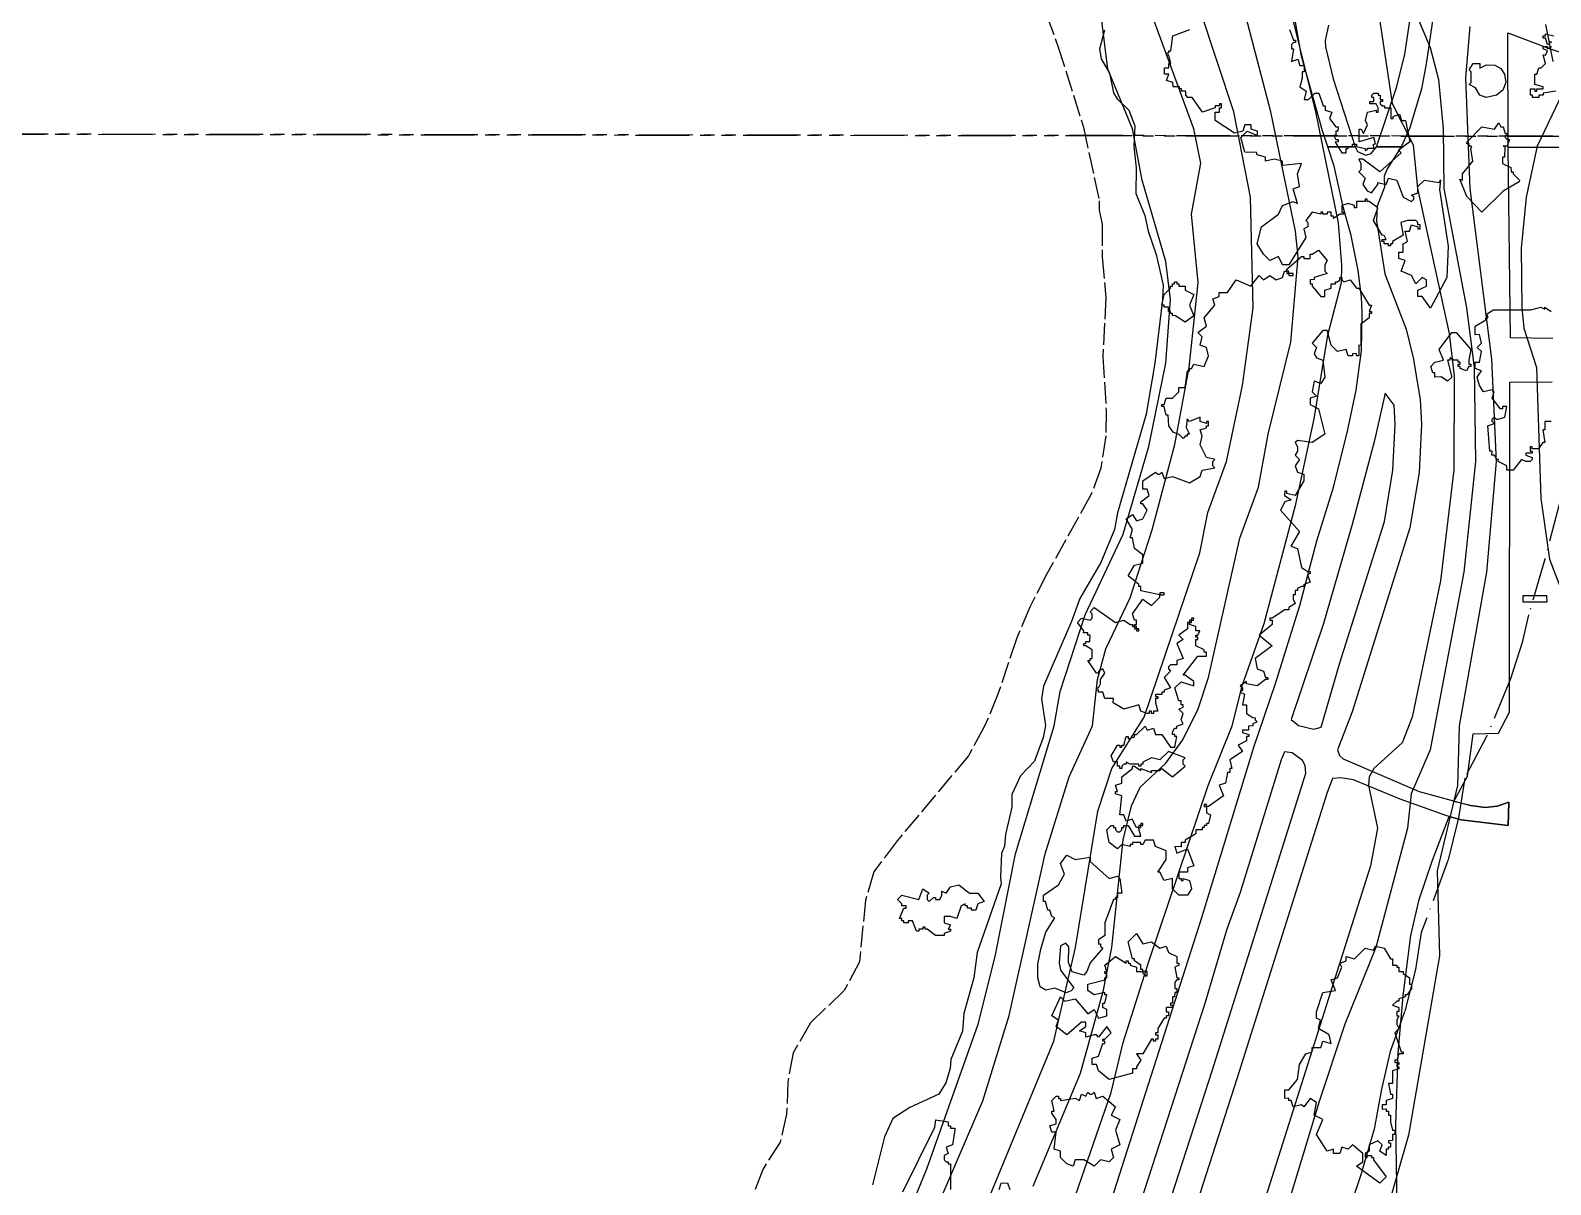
# Model space of a CAD drawing. Header units: metres. Extents: x -550 to 550, y -500 to 950.
# Drawn here: x -215.1 to -35.5, y 240.3 to 376.7 of the extents above; entities that cross this region are included whole.
import ezdxf

# ---------------------------------------------------------------- set-up
doc = ezdxf.new("R2010")
doc.units = ezdxf.units.M
doc.header["$LTSCALE"] = 2
for name, pattern in [('DASHDOT', [3.556, 2.54, -0.508, 0, -0.508]), ('DASHED', [1.524, 1.27, -0.254]), ('PHANTOM', [6.35, 3.175, -0.635, 0.635, -0.635, 0.635, -0.635])]:
    doc.linetypes.add(name, pattern=pattern)
for name, color, linetype in [('SITE-FLOOD-LIMIT', 5, 'DASHED'), ('SITE-PATH', 84, 'CONTINUOUS'), ('SITE-PROPERTY', 7, 'PHANTOM'), ('SITE-ROAD-GRAVEL', 32, 'CONTINUOUS'), ('SITE-SETBACK-WATER', 1, 'DASHDOT'), ('SITE-TREE-CANOPY', 94, 'CONTINUOUS'), ('SITE-WATER-EDGE', 5, 'CONTINUOUS'), ('TOPO-CONTOUR-MAJOR', 8, 'CONTINUOUS'), ('TOPO-CONTOUR-MINOR', 9, 'CONTINUOUS')]:
    doc.layers.add(name, color=color, linetype=linetype)

msp = doc.modelspace()

# ---------------------------------------------------------------- linework, layer by layer
at = {"layer": 'SITE-FLOOD-LIMIT'}
msp.add_lwpolyline([(-95.08, 378.63), (-93.69, 374.87), (-90.68, 365.29), (-88.82, 356.58), (-88.82, 355.48), (-88.48, 353.82), (-88.48, 349.95), (-88.04, 345.15), (-88.38, 338.19), (-88, 331.74), (-88.04, 328.8), (-88.64, 324.99), (-89.79, 321.84), (-95.04, 312.44), (-97.01, 308.58), (-98.57, 304.92), (-100.78, 298.27), (-102.4, 294.41), (-104.26, 291), (-112.71, 280.94), (-115.44, 277.28), (-116.45, 273.93), (-117.13, 266.66), (-118.95, 263.26), (-122.95, 259.45), (-124.97, 255.89), (-125.62, 252.44), (-125.76, 248.63), (-126.51, 245.33), (-128.58, 242.12), (-130.59, 236.84)], dxfattribs=at)
at = {"layer": 'SITE-PATH'}
for points in [[(-47.66, 389.85), (-50.17, 372.77), (-50.73, 369.83), (-52.13, 365.19), (-53.14, 362.95), (-56.06, 362.95), (-53.65, 370.09), (-52.71, 373.9), (-51.67, 380.75)], [(-61.73, 377.35), (-62.12, 375.54), (-62.09, 374.78), (-61.17, 371.01), (-58.59, 362.95), (-61.81, 362.96), (-62.45, 364.87), (-64.93, 373.68), (-66.3, 381.55)], [(-91.79, 224.73), (-76.68, 271.88), (-70.53, 292.03), (-67.97, 299.54), (-65.13, 308.75), (-63.09, 316.41), (-61.09, 322.88), (-59.46, 329.35), (-58.44, 334.2), (-57.82, 338.88), (-57.73, 343.36), (-57.81, 345.23), (-58.22, 348.33), (-59.06, 352.47), (-59.95, 355.7), (-61.05, 360.66), (-61.81, 362.96), (-58.59, 362.95), (-58.28, 362.4), (-57.32, 361.97), (-56.7, 362.18), (-56.06, 362.95), (-53.14, 362.95), (-54.78, 360.36), (-55.16, 359.49), (-55.12, 358.18), (-55.98, 355.94), (-56.05, 354.2), (-55.08, 347.94), (-52.55, 341.43), (-51.73, 338.02), (-50.89, 333.1), (-50.73, 330.17), (-51.03, 324.46), (-52.11, 317.95), (-58.94, 296.2), (-60.66, 291.69), (-60.44, 291.05), (-60.01, 290.63), (-51, 286.78), (-44.96, 285.12), (-43.21, 284.88), (-41.8, 285.04), (-40.42, 285.5), (-40.48, 282.75), (-46.05, 283.44), (-47.76, 283.91), (-53.27, 285.87), (-58.77, 288.14), (-60.27, 288.41), (-61.27, 288.33), (-61.87, 286.67), (-72.5, 252.94), (-81.71, 224.41)]]:
    msp.add_lwpolyline(points, dxfattribs=at)
for points in [[(-63.47, 294.16), (-62.61, 294.38), (-60.4, 301.98), (-55.12, 318.7), (-54.11, 324.76), (-53.83, 330.17), (-53.96, 332.45), (-55.04, 333.84), (-56.3, 328.26), (-58.93, 318.34), (-62.32, 306.62), (-66.12, 295.28), (-65.26, 294.57)], [(-73.72, 270.5), (-76.32, 261.71), (-87.07, 228.63), (-95.61, 202.78), (-99.27, 193.05), (-99.56, 191.33), (-99.38, 189.67), (-99.17, 189.3), (-97.53, 188.66), (-96.87, 189.06), (-84.66, 225.4), (-75.44, 253.88), (-64.75, 287.82), (-64.41, 288.95), (-64.5, 289.87), (-64.78, 290.44), (-66.01, 291.36), (-66.94, 291.48), (-67.33, 290.53), (-72.18, 274.83)]]:
    msp.add_lwpolyline(points, close=True, dxfattribs=at)
at = {"layer": 'SITE-PROPERTY'}
for points in [[(-98.3, 383.72), (34.09, 383.62), (28.27, 364.14), (-550, 364.89), (-550, 384.09)], [(-91.29, 364.29), (28.27, 364.14), (-149.92, -232.31), (-283.98, -308.65), (-550, -309.07), (-550, 364.89)], [(-91.29, 364.29), (28.27, 364.14), (-149.92, -232.31), (-283.98, -308.65), (-550, -309.07), (-550, 364.89)]]:
    msp.add_lwpolyline(points, close=True, dxfattribs=at)
at = {"layer": 'SITE-ROAD-GRAVEL'}
for points in [[(-10.4, 366.91), (-10.32, 366.66), (-8.44, 366.14), (-2.17, 364.78), (-2.17, 362.89), (-40.51, 362.93), (-40.53, 376.42), (-35.54, 374.55), (-25.8, 371.3), (-17.8, 368.4), (-14.16, 367.52), (-11.76, 367.09), (-11.69, 367.22)], [(-35.91, 309.92), (-38.77, 309.89), (-38.76, 309.18), (-35.9, 309.2)]]:
    msp.add_lwpolyline(points, close=True, dxfattribs=at)
for points in [[(-35.2, 340.33), (-40.2, 340.4), (-40.51, 362.93), (-2.17, 362.89)], [(-53.6, 238), (-53.75, 247.43), (-53.49, 255.85), (-52.92, 262.63), (-51.99, 269.76), (-51, 274.02), (-49.44, 278.66), (-47.46, 283.83), (-46.05, 283.44), (-40.48, 282.75), (-40.42, 285.5), (-41.8, 285.04), (-43.21, 284.88), (-44.96, 285.12), (-46.93, 285.61), (-45.3, 288.61), (-44.62, 293.59), (-41.63, 293.68), (-40.32, 296.17), (-40.3, 335.15), (-35.29, 335.21)]]:
    msp.add_lwpolyline(points, dxfattribs=at)
at = {"layer": 'SITE-SETBACK-WATER'}
for points in [[(-36.07, 377.43), (-35.2, 373.05)], [(-34.32, 321.29), (-36.15, 314.25), (-38.08, 307.64), (-38.83, 304.39), (-40.22, 300.11), (-43.05, 293.29), (-45.62, 288.36), (-46.37, 283.65), (-47.61, 278.63), (-50.76, 270.12), (-51.43, 265.74), (-52.74, 260.74), (-54.42, 256.04), (-55.45, 251.61), (-56.31, 246.89), (-57.76, 241.97), (-60.55, 233.66)]]:
    msp.add_lwpolyline(points, dxfattribs=at)
at = {"layer": 'SITE-TREE-CANOPY'}
for points in [[(-66.35, 376.81), (-65.85, 375.56), (-65.61, 375.56), (-65.61, 375.31), (-65.85, 375.31), (-66.1, 375.06), (-66.1, 374.56), (-65.85, 374.56), (-66.1, 373.06), (-65.36, 373.31), (-65.1, 372.56), (-64.6, 372.56), (-64.6, 371.81), (-64.85, 371.81), (-64.85, 371.06), (-65.1, 370.06), (-64.35, 369.56), (-64.6, 368.56), (-64.1, 368.56), (-63.35, 369.31), (-62.85, 369.31), (-62.35, 367.81), (-62.1, 367.81), (-62.1, 367.31), (-61.35, 367.06), (-61.6, 366.31), (-60.85, 365.32), (-60.6, 365.32), (-60.61, 364.81), (-60.85, 364.82), (-60.85, 364.31), (-61.1, 364.31), (-60.85, 363.81), (-60.6, 363.81), (-60.6, 363.56), (-60.92, 363.51), (-60.15, 362.26), (-59.65, 362.26), (-59.65, 362.76), (-59.4, 362.76), (-59.4, 363.01), (-58.9, 363.01), (-58.9, 363.26), (-58.4, 363.27), (-58.4, 363.01), (-57.4, 362.76), (-57.4, 362.51), (-57.1, 362.66), (-57.1, 362.81), (-56.35, 362.81), (-56.4, 363.26), (-56.16, 363.31), (-56.35, 364.06), (-58.1, 363.57), (-58.11, 365.06), (-57.85, 365.06), (-57.6, 364.55), (-57.1, 365.56), (-57.35, 366.06), (-57.11, 367.06), (-56.1, 367.31), (-56.1, 367.06), (-55.86, 367.06), (-55.85, 367.56), (-56.1, 368.06), (-56.85, 368.06), (-56.85, 368.31), (-56.35, 368.31), (-56.35, 368.81), (-56.6, 368.81), (-56.6, 369.06), (-56.35, 369.31), (-55.85, 369.31), (-55.85, 369.06), (-55.6, 369.06), (-55.6, 368.56), (-55.35, 368.56), (-55.36, 368.31), (-55.6, 368.31), (-55.6, 368.06), (-55.35, 367.81), (-55.1, 367.81), (-55.1, 367.56), (-54.35, 367.57), (-54.35, 366.31), (-54.1, 366.31), (-54.1, 366.56), (-53.35, 366.81), (-53.1, 366.06), (-52.61, 366.06), (-52.1, 363.56), (-53.45, 362.56), (-53.15, 362.26), (-55.65, 360.01), (-57.65, 361.51), (-58.15, 361.51), (-57.9, 361.01), (-57.9, 360.26), (-58.15, 360.01), (-57.4, 359.26), (-57.65, 358.51), (-57.15, 357.76), (-56.65, 357.51), (-55.9, 358.51), (-55.9, 358.76), (-54.9, 358.51), (-54.65, 359.26), (-53.65, 359.01), (-52.91, 357.01), (-51.9, 356.5), (-51.65, 356.76), (-51.66, 357.01), (-51.9, 357.26), (-51.15, 357.51), (-51.16, 358.26), (-50.4, 359.01), (-48.65, 358.76), (-48.5, 359.06), (-48.61, 357.91), (-47.58, 351.23), (-47.76, 347.51), (-49.69, 343.9), (-50.65, 345.26), (-51.15, 345.26), (-51.15, 346.01), (-50.15, 346.51), (-50.15, 347.26), (-50.65, 347.52), (-51.4, 346.76), (-51.9, 347.76), (-53.15, 348.26), (-52.66, 349.51), (-53.4, 349.75), (-53.41, 350.51), (-52.9, 350.51), (-52.91, 351.51), (-52.4, 351.76), (-52.65, 353.01), (-52.15, 353.01), (-51.91, 353.76), (-51.15, 353.51), (-51.15, 353.26), (-50.9, 353.26), (-50.9, 353.76), (-51.15, 353.76), (-51.15, 354.01), (-51.4, 354.26), (-52.4, 354.26), (-53.16, 354.01), (-52.9, 352.51), (-54.16, 351.76), (-54.16, 351.51), (-54.4, 351.51), (-54.4, 351.26), (-54.65, 351.26), (-54.65, 351.51), (-55.15, 351.51), (-55.15, 351.76), (-55.41, 351.76), (-55.4, 352.02), (-54.9, 352.01), (-55.15, 352.5), (-55.4, 352.51), (-56.4, 354.26), (-55.91, 355.76), (-56.9, 356.51), (-57.15, 356.51), (-57.15, 356.76), (-57.4, 356.76), (-57.4, 356.51), (-58.4, 356.51), (-58.41, 355.76), (-58.65, 355.76), (-58.65, 356.01), (-59.4, 356.26), (-60.15, 356.02), (-60.15, 355.26), (-59.9, 355.26), (-59.9, 355.01), (-60.4, 355.01), (-61.15, 354.51), (-61.15, 354.76), (-61.41, 354.76), (-61.4, 355.26), (-61.9, 355.26), (-61.9, 355.01), (-62.15, 355.01), (-62.4, 355.01), (-62.4, 355.26), (-62.65, 355.26), (-62.65, 355.01), (-63.65, 355.26), (-64.4, 354.26), (-64.15, 354.01), (-64.15, 353.51), (-64.65, 353.26), (-64.4, 352.26), (-66.41, 349.02), (-67.15, 349.01), (-67.65, 350.01), (-68.65, 349.51), (-69.4, 350.27), (-70.15, 351.51), (-69.65, 353.51), (-67.65, 355.01), (-67.15, 356.01), (-65.9, 356.51), (-65.4, 356.26), (-65.9, 358.01), (-65.15, 358.26), (-65.4, 359.76), (-64.9, 361.01), (-67.16, 360.76), (-67.15, 361.26), (-68.15, 361.51), (-69.15, 361.26), (-69.16, 361.76), (-70.15, 362.01), (-70.25, 362.31), (-71.61, 362.32), (-72.1, 364.06), (-71.35, 364.81), (-70.1, 364.32), (-70.1, 364.81), (-70.85, 365.06), (-70.85, 365.56), (-71.6, 365.56), (-71.85, 364.81), (-72.85, 364.56), (-75.1, 366.06), (-75.1, 367.06), (-74.6, 367.06), (-74.6, 367.56), (-74.35, 367.56), (-74.35, 368.06), (-74.6, 368.06), (-74.6, 367.81), (-75.1, 367.82), (-75.1, 367.56), (-76.6, 367.06), (-77.85, 368.81), (-78.35, 368.81), (-78.6, 369.07), (-78.6, 369.56), (-79.1, 369.56), (-79.1, 369.81), (-79.36, 369.81), (-79.35, 370.06), (-80.1, 370.06), (-80.11, 370.56), (-80.85, 370.82), (-80.6, 371.56), (-81.1, 371.56), (-81.1, 372.31), (-80.6, 372.31), (-80.6, 372.81), (-80.36, 372.81), (-80.6, 373.81), (-80.85, 373.81), (-80.85, 374.06), (-80.6, 374.06), (-80.6, 374.31), (-80.35, 374.31), (-80.11, 376.06), (-78.1, 376.81)], [(-35.35, 375.32), (-35.6, 375.32), (-35.6, 375.06), (-35.85, 375.06), (-36.1, 375.81), (-36.35, 375.81), (-36.35, 376.06), (-36.1, 376.06), (-36.1, 376.31), (-35.1, 376.06)], [(-34.85, 369.56), (-36.35, 369.31), (-36.35, 369.07), (-36.85, 369.05), (-36.85, 368.81), (-37.6, 368.81), (-37.6, 369.06), (-37.86, 369.06), (-37.85, 369.81), (-37.36, 369.81), (-37.35, 369.56), (-37.1, 369.56), (-37.1, 369.81), (-36.35, 369.81), (-36.35, 370.06), (-37.35, 370.31), (-37.35, 371.56), (-37.1, 371.56), (-36.85, 372.31), (-36.6, 372.31), (-36.1, 372.81), (-36.35, 373.82), (-36.1, 373.81), (-35.85, 374.31), (-36.35, 374.56), (-36.35, 374.81), (-35.85, 374.82), (-35.85, 374.56), (-35.35, 374.81)], [(-35.4, 330.51), (-36.15, 330.51), (-36.15, 329.51), (-36.4, 329.51), (-36.15, 328.01), (-36.4, 328.01), (-36.9, 327.26), (-37.65, 327.26), (-37.65, 327.51), (-37.9, 327.51), (-37.9, 327.01), (-37.65, 327.01), (-37.65, 326.76), (-38.4, 326.76), (-38.4, 326.51), (-37.65, 326.26), (-37.65, 326.01), (-37.91, 325.76), (-38.4, 325.76), (-38.9, 326.01), (-39.9, 324.76), (-40.65, 324.77), (-40.65, 325.25), (-41.66, 325.76), (-41.65, 326.01), (-41.9, 326.01), (-41.9, 326.26), (-42.15, 326.51), (-42.41, 326.51), (-42.4, 327.01), (-42.65, 327.01), (-42.9, 330.01), (-42.15, 330.26), (-42.4, 330.51), (-42.4, 330.76), (-42.15, 331.01), (-41.9, 330.76), (-41.66, 330.76), (-40.9, 331.01), (-40.65, 332.26), (-41.16, 332.26), (-41.16, 332.01), (-41.4, 332.01), (-42.4, 333.25), (-42.15, 334.01), (-42.4, 334.26), (-43.4, 334.01), (-43.9, 334.76), (-44.15, 335.76), (-43.65, 336.5), (-44.4, 336.76), (-44.4, 337.51), (-43.9, 337.51), (-43.65, 338.76), (-44.15, 339.26), (-43.65, 339.76), (-43.9, 340.77), (-44.4, 340.75), (-44.4, 341.76), (-43.15, 342.51), (-43.15, 342.76), (-42.9, 342.76), (-42.9, 343.01), (-43.15, 343.1), (-42.28, 343.71), (-37.82, 343.71), (-36.63, 344), (-36.15, 343.76), (-36.15, 344.01), (-35.4, 343.51)], [(-112.02, 239.46), (-108.23, 247.11), (-108.11, 247.97), (-106.65, 247.75), (-106.65, 247.27), (-106.4, 247.27), (-106.4, 247.01), (-105.9, 247.01), (-105.9, 246.76), (-106.15, 245.01), (-106.9, 244.76), (-106.65, 244.01), (-107.15, 243.76), (-107.15, 243.26), (-106.9, 243.01), (-106.65, 243.01), (-106.65, 242.76), (-106.4, 242.76), (-106.4, 239.76)], [(-100.65, 239.76), (-100.4, 240.5), (-99.65, 240.52), (-99.4, 239.76)]]:
    msp.add_lwpolyline(points, dxfattribs=at)
for points in [[(-43.1, 368.81), (-43.85, 369.06), (-44.34, 369.93), (-45.1, 370.31), (-44.85, 370.56), (-44.85, 371.81), (-45.1, 372.06), (-44.61, 372.81), (-43.85, 372.81), (-43.85, 372.26), (-43.04, 372.66), (-42.06, 372.6), (-41.37, 372.2), (-40.91, 371.56), (-40.75, 370.58), (-41.11, 369.66), (-41.87, 369.05)], [(-41.09, 357.74), (-43.59, 355.23), (-45.36, 357.09), (-46.19, 359.16), (-45.9, 359.01), (-45.9, 359.76), (-44.65, 361.26), (-44.9, 362.76), (-44.8, 362.91), (-44.85, 363.06), (-45.1, 363.06), (-45.1, 363.31), (-45.36, 363.32), (-45.35, 363.56), (-43.6, 365.32), (-42.1, 365.06), (-41.6, 365.81), (-41.35, 365.31), (-41.1, 365.31), (-40.85, 364.55), (-40.6, 364.57), (-40.6, 364.31), (-40.85, 364.31), (-40.85, 364.07), (-40.6, 363.81), (-40.35, 363.81), (-40.6, 363.06), (-41.1, 363.06), (-40.9, 363.01), (-40.91, 361.76), (-41.15, 361.76), (-41.15, 361.01), (-40.16, 360.51), (-40.15, 360.02), (-39.9, 360.02), (-39.9, 359.76), (-39.15, 359.01), (-39.21, 358.84)], [(-84.65, 306.51), (-84.4, 306.51), (-84.4, 307.01), (-84.65, 307.01), (-84.9, 307.76), (-83.66, 309.51), (-82.65, 308.76), (-81.65, 309.76), (-81.65, 310.01), (-83.9, 310.51), (-83.9, 311.01), (-84.15, 311.01), (-84.15, 311.26), (-85.4, 312.25), (-84.65, 313.51), (-83.65, 313.77), (-83.66, 314.76), (-84.65, 315.51), (-84.9, 316.76), (-85.15, 316.76), (-84.9, 317.76), (-85.65, 319.01), (-84.9, 319.51), (-84.4, 318.76), (-83.65, 319), (-83.15, 320.01), (-83.65, 320.76), (-83.9, 320.76), (-83.9, 321.01), (-82.9, 321.76), (-83.15, 322.51), (-83.65, 322.51), (-83.65, 323.51), (-82.15, 324.51), (-81.9, 324.26), (-81.65, 324.26), (-81.4, 324.51), (-81.15, 323.76), (-80.15, 324.01), (-78.15, 323.26), (-76.9, 324.01), (-76.66, 324.76), (-75.15, 325.01), (-75.4, 325.26), (-75.4, 325.76), (-75.15, 326.01), (-76.15, 326.26), (-76.9, 327.76), (-76.65, 328.76), (-76.9, 329.51), (-76.15, 329.76), (-76.15, 330.01), (-75.9, 330.01), (-75.9, 330.51), (-76.15, 330.51), (-76.15, 330.26), (-76.9, 330.51), (-76.9, 331.01), (-78.15, 330.51), (-78.44, 330.8), (-78.54, 329.78), (-78.15, 329.01), (-78.41, 329.01), (-78.41, 328.76), (-78.65, 328.76), (-78.9, 328.51), (-79.34, 328.94), (-80.1, 329.23), (-80.58, 329.99), (-80.66, 331.26), (-80.9, 331.26), (-81.15, 332.26), (-81.4, 332.26), (-81.4, 332.51), (-81.15, 332.51), (-80.9, 333.26), (-80.16, 333.26), (-79.4, 334), (-79.4, 334.51), (-78.65, 334.52), (-78.4, 336.51), (-78.15, 336.51), (-78.15, 336.76), (-77.9, 336.76), (-77.65, 337.26), (-76.4, 337.02), (-75.9, 338.26), (-76.15, 339.26), (-76.9, 339.51), (-76.66, 340.51), (-77.15, 341.01), (-76.16, 341.76), (-76.4, 342.76), (-75.15, 344.26), (-75.4, 345.01), (-74.65, 345.26), (-74.65, 345.76), (-73.65, 345.76), (-72.65, 347.26), (-70.9, 346.51), (-69.9, 347.76), (-69.4, 347.26), (-68.65, 347.76), (-67.9, 347.26), (-67.15, 347.52), (-66.91, 348.26), (-66.65, 348.26), (-66.65, 348.52), (-64.9, 350.01), (-64.65, 350.01), (-64.65, 349.76), (-63.9, 349.76), (-63.9, 350.26), (-63.65, 350.26), (-62.9, 350.76), (-61.9, 349.51), (-62.15, 349.01), (-62.15, 348.26), (-61.9, 348.01), (-63.4, 347.51), (-63.4, 347.27), (-63.9, 347.25), (-63.9, 346.77), (-63.65, 346.77), (-63.65, 346.51), (-62.65, 345.26), (-62.16, 345.26), (-62.15, 346.01), (-61.4, 346.26), (-61.4, 346.76), (-60.9, 346.76), (-60.9, 347.01), (-60.65, 347.01), (-60.4, 347.26), (-60.4, 347.51), (-60.15, 347.51), (-60.15, 347.26), (-59.9, 347), (-59.15, 347.26), (-58.4, 346.26), (-58.15, 346.26), (-56.9, 344.26), (-56.65, 344.26), (-56.9, 343.51), (-56.65, 343.51), (-56.65, 343.26), (-56.91, 343.26), (-56.9, 342.76), (-57.9, 342.01), (-57.9, 339.5), (-58.15, 339.51), (-58.15, 338.26), (-58.4, 338.26), (-58.4, 338.52), (-58.9, 338.5), (-58.9, 338.26), (-59.4, 338.26), (-59.65, 339.01), (-60.65, 338.76), (-61.4, 339.51), (-61.9, 341.26), (-62.4, 341.26), (-63.65, 339.76), (-63.15, 339.26), (-63.4, 338.51), (-63.16, 338.01), (-62.4, 337.76), (-62.15, 335.76), (-62.65, 335.01), (-63.4, 335.26), (-63.65, 334.01), (-63.15, 333.5), (-63.91, 333.26), (-63.9, 332.5), (-62.9, 332.01), (-62.15, 329.01), (-63.65, 328.01), (-65.4, 328.26), (-65.65, 328.01), (-65.4, 327.51), (-65.4, 327.01), (-65.65, 326.51), (-65.15, 326.01), (-65.65, 325.27), (-65.4, 324.51), (-64.65, 324.26), (-64.65, 323.51), (-65.66, 321.76), (-66.65, 322.01), (-66.65, 322.26), (-66.9, 322.26), (-66.91, 321.76), (-66.15, 321.26), (-66.9, 321.01), (-67.4, 320.01), (-65.16, 317.51), (-66.16, 315.76), (-65.4, 315.51), (-64.9, 313.26), (-64.15, 312.76), (-63.9, 312.76), (-63.91, 312.52), (-64.15, 312.5), (-64.15, 312.26), (-63.9, 311.51), (-64.65, 311.26), (-64.65, 311.01), (-64.9, 311.02), (-65.4, 310.76), (-65.4, 310.52), (-65.65, 310.52), (-65.65, 310.02), (-65.9, 310.02), (-65.9, 309.51), (-65.65, 309.01), (-66.4, 308.51), (-66.4, 308.26), (-66.9, 308.26), (-68.4, 307.26), (-68.65, 307.26), (-68.65, 307.02), (-68.4, 307.02), (-68.4, 306.51), (-69.9, 305.26), (-68.4, 304.01), (-70.4, 302.51), (-70.15, 301.26), (-69.4, 301.01), (-69.15, 300.26), (-68.9, 300.26), (-68.9, 300.01), (-69.15, 300.01), (-70.15, 299.26), (-71.4, 299.51), (-71.4, 299.76), (-72.15, 299.26), (-71.9, 299.01), (-71.9, 298.76), (-72.15, 298.51), (-71.66, 298.27), (-71.9, 297.01), (-71.4, 297.01), (-71.4, 296.01), (-70.66, 295.51), (-70.4, 295.5), (-70.4, 295.26), (-70.15, 295.02), (-70.65, 294.76), (-70.65, 294.52), (-71.16, 294.5), (-71.16, 294.02), (-71.9, 294.01), (-71.9, 293.76), (-71.15, 293.51), (-71.15, 293.26), (-71.4, 293.26), (-71.4, 292.76), (-72.4, 292.26), (-71.9, 291.51), (-73.4, 290.51), (-73.15, 289.51), (-73.4, 289.51), (-73.4, 289.01), (-73.66, 289.01), (-73.9, 287.76), (-74.65, 287.51), (-74.15, 286.26), (-75.9, 285.01), (-76.15, 285.01), (-76.15, 284.26), (-75.65, 284.01), (-75.9, 283.01), (-76.15, 283.01), (-76.15, 282.76), (-76.4, 282.77), (-76.4, 282.51), (-76.66, 282.51), (-76.66, 282.26), (-77.4, 282.25), (-77.4, 281.77), (-78.65, 281.01), (-78.65, 280.75), (-79.15, 280.76), (-79.15, 280.25), (-79.9, 280.26), (-79.65, 279.51), (-78.4, 280.01), (-77.65, 278.01), (-78.4, 277.76), (-78.4, 277.26), (-79.4, 277.26), (-79.4, 276.51), (-79.15, 276.51), (-79.15, 276.26), (-78.9, 276.26), (-78.9, 276.51), (-78.15, 276.26), (-77.9, 275.26), (-78.4, 274.51), (-79.4, 274.52), (-80.16, 275.26), (-80.15, 276.51), (-81.15, 276.26), (-81.66, 277.25), (-81.9, 277.26), (-80.9, 278.76), (-80.9, 279.76), (-82.15, 280.26), (-82.4, 281.02), (-83.4, 281.01), (-83.65, 280.51), (-83.91, 280.51), (-83.9, 280.76), (-84.9, 280.76), (-84.9, 280.51), (-85.16, 280.51), (-85.16, 280.26), (-86.15, 280.51), (-86.65, 280.01), (-87.65, 280.76), (-87.91, 282.26), (-87.4, 282.76), (-87.15, 282.76), (-87.15, 282.51), (-86.9, 282.51), (-86.9, 282.26), (-86.65, 282.01), (-86.4, 282.01), (-86.15, 282.26), (-86.15, 282.51), (-85.9, 282.51), (-85.9, 282.76), (-85.4, 282.75), (-84.66, 281.51), (-83.9, 281.51), (-84.16, 282.51), (-84.4, 282.51), (-84.91, 283.51), (-85.65, 283.26), (-85.9, 284.01), (-86.4, 284.01), (-86.15, 286.26), (-86.9, 286.51), (-86.9, 286.76), (-86.65, 286.76), (-86.9, 287.51), (-86.15, 287.76), (-86.16, 288.51), (-84.9, 289.51), (-84.9, 289.76), (-84.65, 289.76), (-83.9, 289.26), (-83.9, 289.51), (-82.65, 289.01), (-82.65, 289.26), (-81.65, 289.26), (-81.4, 289.51), (-80.15, 288.51), (-78.65, 289.77), (-78.9, 290.01), (-78.9, 290.51), (-78.65, 290.76), (-80.65, 291.51), (-81.65, 290.51), (-82.66, 290.76), (-83.65, 290.26), (-83.65, 290.01), (-83.9, 290.01), (-83.9, 289.76), (-84.15, 289.76), (-84.15, 290.01), (-85.15, 290.01), (-85.65, 290.26), (-85.65, 290.01), (-85.9, 290.01), (-86.15, 289.76), (-86.15, 289.51), (-86.4, 289.51), (-86.4, 289.76), (-86.65, 289.76), (-86.65, 290.27), (-87.15, 290.27), (-87.4, 291.01), (-86.65, 292.26), (-86.4, 292.26), (-86.4, 292.01), (-86.15, 292.01), (-86.15, 292.26), (-85.9, 292.26), (-85.65, 293.26), (-85.4, 293.26), (-85.41, 293.01), (-84.65, 293.25), (-84.65, 293.51), (-84.4, 293.51), (-83.4, 294.51), (-83.15, 294.01), (-82.41, 294.26), (-82.15, 293.51), (-81.4, 293.51), (-80.4, 292.01), (-79.9, 292.01), (-79.65, 293.26), (-79.9, 293.26), (-79.9, 293.52), (-80.15, 293.52), (-80.15, 293.76), (-79.91, 294.26), (-79.65, 294.26), (-79.65, 294.51), (-78.9, 294.76), (-79.15, 295.26), (-78.91, 296.01), (-79.4, 296.51), (-78.9, 296.76), (-78.9, 297.01), (-79.15, 297.01), (-79.15, 297.51), (-79.4, 297.51), (-79.9, 299.01), (-79.15, 299.75), (-77.65, 299.26), (-77.65, 299.76), (-78.65, 300.51), (-78.9, 300.51), (-77.16, 302.76), (-76.15, 302.77), (-76.15, 303.25), (-76.4, 303.26), (-76.4, 303.51), (-77.4, 304.01), (-77.41, 304.76), (-77.15, 304.76), (-77.15, 305.01), (-77.4, 305.01), (-77.4, 305.26), (-77.15, 305.26), (-76.91, 305.76), (-77.4, 305.76), (-77.4, 306.26), (-78.15, 306.51), (-78.15, 306.76), (-78.4, 306.76), (-78.4, 306.01), (-79.4, 305.26), (-78.9, 304.76), (-79.65, 304.26), (-78.9, 302.51), (-79.66, 302.26), (-79.65, 301.76), (-80.4, 301.76), (-80.65, 301.51), (-80.65, 301.26), (-80.4, 301.01), (-81.15, 300.26), (-80.4, 299.01), (-81.15, 298.76), (-81.15, 298.51), (-81.4, 298.51), (-81.4, 298.26), (-82.15, 298.26), (-82.15, 298.01), (-81.9, 298.01), (-81.9, 297.76), (-82.15, 297.76), (-82.16, 297.26), (-81.9, 296.27), (-82.4, 296.26), (-82.4, 296.01), (-82.66, 296.01), (-82.66, 296.26), (-82.9, 296.26), (-82.9, 296.01), (-83.15, 296.01), (-83.91, 296.26), (-84.15, 297.01), (-85.9, 296.52), (-87.16, 297.26), (-87.15, 297.76), (-88.15, 297.76), (-88.4, 298.51), (-88.9, 298.51), (-88.9, 298.76), (-89.15, 298.76), (-89.15, 299.01), (-88.9, 299.01), (-88.65, 299.51), (-88.65, 300.01), (-88.15, 300.76), (-88.4, 301.26), (-88.91, 301.01), (-88.9, 300.76), (-89.15, 300.76), (-90.15, 302.26), (-89.9, 302.26), (-89.9, 302.51), (-89.66, 302.51), (-89.65, 303.51), (-90.4, 304.01), (-90.65, 304.01), (-90.65, 304.26), (-90.4, 304.26), (-90.4, 304.51), (-89.91, 304.51), (-89.9, 305.26), (-90.15, 305.26), (-90.15, 305.51), (-90.66, 305.51), (-90.65, 305.77), (-91.4, 306.76), (-90.91, 307.26), (-89.9, 307.01), (-89.66, 307.25), (-89.66, 307.76), (-89.9, 308.01), (-89.4, 308.51), (-86.9, 306.76), (-85.9, 307.01), (-85.16, 306.51), (-84.9, 306.51), (-84.9, 306.26), (-84.65, 306.26)], [(-79.65, 346.76), (-79.4, 346.76), (-79.4, 346.51), (-78.66, 346.51), (-78.65, 346.01), (-77.65, 345.52), (-78.15, 344.26), (-77.65, 343.01), (-78.65, 342.26), (-79.9, 343.02), (-80.15, 343), (-80.15, 343.26), (-80.4, 343.26), (-80.4, 343.51), (-80.65, 343.51), (-80.65, 344.01), (-81.15, 344.01), (-81.15, 344.26), (-81.4, 344.26), (-81.15, 345.51), (-80.4, 346.26), (-80.4, 346.51), (-80.15, 346.51), (-80.15, 346.76), (-79.91, 346.76), (-79.91, 347.01), (-79.65, 347.01)], [(-66.65, 348.01), (-66.4, 348.01), (-66.4, 348.26), (-66.65, 348.26)], [(-66.4, 347.76), (-65.9, 347.76), (-65.9, 348.01), (-66.4, 348.01)], [(-45.15, 337.76), (-45.15, 337.26), (-44.91, 337.26), (-44.91, 337.01), (-45.15, 337.01), (-45.4, 336.51), (-46.15, 336.76), (-46.16, 337.01), (-46.4, 337.01), (-46.4, 337.26), (-46.16, 337.26), (-46.15, 337.51), (-46.4, 337.51), (-46.4, 337.77), (-46.9, 337.75), (-47.4, 338.01), (-47.4, 337.76), (-47.65, 337.76), (-47.15, 335.76), (-47.65, 335.26), (-48.4, 335.77), (-49.16, 335.76), (-49.16, 336.26), (-49.4, 336.26), (-49.65, 337.01), (-49.15, 337.51), (-48.15, 337.76), (-48.65, 339.01), (-47.15, 341.01), (-46.65, 341.01), (-44.9, 339.01)], [(-81.16, 310.01), (-81.15, 310.26), (-81.65, 310.26), (-81.65, 310.01)], [(-77.66, 307.01), (-77.65, 307.26), (-77.9, 307.26), (-77.9, 307.01)], [(-84.4, 306.26), (-84.65, 306.26), (-84.65, 306.01), (-84.4, 306.01)], [(-84.41, 305.76), (-84.15, 305.76), (-84.15, 306.01), (-84.4, 306.01)], [(-77.9, 306.76), (-77.9, 307.01), (-78.15, 307.01), (-78.15, 306.76)], [(-76.15, 285.26), (-76.4, 285.26), (-76.4, 285.01), (-76.15, 285.01)], [(-83.9, 282.51), (-83.9, 282.76), (-84.15, 282.76), (-84.16, 282.51)], [(-83.65, 282.76), (-83.65, 283.01), (-83.9, 283.01), (-83.9, 282.76)], [(-94.4, 272.01), (-94.65, 272.76), (-94.91, 272.76), (-95.15, 273.76), (-95.4, 273.76), (-95.4, 274.51), (-93.65, 275.76), (-92.91, 277.01), (-93.4, 278.26), (-92.65, 279.26), (-91.65, 278.76), (-89.9, 279.01), (-89.9, 278.51), (-87.65, 276.51), (-86.65, 276.76), (-86.4, 276.5), (-86.15, 274.76), (-86.65, 274.76), (-86.65, 274.26), (-86.9, 274.26), (-86.91, 274.01), (-87.15, 274.01), (-88.15, 271.26), (-88.15, 269.76), (-88.9, 269.26), (-88.9, 268.75), (-88.65, 268.77), (-88.65, 268.51), (-88.4, 268.26), (-89.89, 266.53), (-90.3, 265.49), (-90.63, 265.09), (-92.02, 265.46), (-92.46, 266.57), (-92.42, 268.44), (-92.75, 268.84), (-93.39, 268.53), (-93.57, 266.48), (-93.4, 265.66), (-91.82, 263.56), (-92.12, 263.22), (-92.73, 263), (-94.05, 263.52), (-95.11, 263.29), (-95.81, 263.69), (-96.09, 264.76), (-96.07, 266.38), (-95.72, 268.16), (-95.12, 270.16), (-94.06, 271.84)], [(-104.15, 274.76), (-103.15, 274.76), (-102.4, 273.76), (-103.16, 273.51), (-103.4, 272.76), (-103.9, 272.76), (-103.9, 273.01), (-104.4, 273.01), (-104.4, 273.26), (-104.65, 273.26), (-104.65, 273.51), (-105.15, 273.26), (-105.65, 271.76), (-106.4, 272.02), (-107.15, 272.01), (-107.15, 271.26), (-106.4, 271.01), (-106.65, 270.51), (-106.4, 270.51), (-106.4, 270.26), (-107.15, 270.01), (-107.15, 269.76), (-108.15, 269.76), (-109.15, 270.51), (-109.4, 270.51), (-109.4, 270.76), (-109.65, 270.76), (-109.66, 270.51), (-110.15, 270.51), (-110.15, 270.26), (-110.4, 270.26), (-110.9, 271.51), (-111.4, 271.51), (-111.4, 271.27), (-111.9, 271.26), (-111.9, 271.51), (-112.15, 271.51), (-112.15, 271.76), (-112.4, 271.76), (-111.9, 273.01), (-111.65, 273.01), (-111.65, 273.26), (-112.15, 273.26), (-112.15, 273.51), (-112.65, 274.01), (-112.15, 274.51), (-110.15, 274.01), (-109.65, 275.26), (-108.91, 274.76), (-109.15, 274.51), (-109.15, 274.01), (-108.9, 273.77), (-108.4, 274.26), (-108.15, 274.26), (-108.15, 274.01), (-107.65, 274.01), (-107.4, 274.51), (-107.4, 275.01), (-106.9, 274.76), (-106.4, 275.51), (-105.4, 275.76)], [(-83.65, 265.76), (-83.9, 265.76), (-83.9, 266.26), (-84.65, 266.76), (-84.65, 267.01), (-84.9, 267.01), (-85.4, 269.01), (-84.4, 270.01), (-83.65, 268.76), (-82.65, 269.01), (-81.65, 268.26), (-80.9, 268.51), (-80.65, 267.77), (-79.65, 267.26), (-79.65, 266.51), (-79.4, 266.51), (-79.4, 266.26), (-79.9, 266.01), (-79.65, 264.76), (-79.4, 264.76), (-79.4, 264.52), (-79.65, 264.52), (-79.9, 264.26), (-79.9, 263.51), (-79.65, 263.51), (-79.65, 263.01), (-79.9, 263.01), (-79.91, 262.51), (-80.15, 262.51), (-80.15, 261.76), (-80.4, 261.76), (-80.41, 261.51), (-80.15, 261.51), (-80.15, 261.26), (-80.9, 261.26), (-80.9, 260.76), (-80.65, 260.76), (-80.65, 260.26), (-80.91, 260.26), (-80.91, 260.01), (-81.15, 260.01), (-81.9, 258.76), (-81.91, 258.26), (-82.15, 258.26), (-82.15, 258.01), (-81.91, 258.01), (-81.9, 257.51), (-82.15, 257.51), (-82.15, 257.26), (-82.41, 257.26), (-82.4, 257.51), (-82.65, 257.51), (-83.65, 255.76), (-84.4, 255.76), (-83.9, 255.01), (-84.4, 254.25), (-84.4, 254.01), (-84.9, 254.01), (-84.9, 253.51), (-87.65, 252.76), (-88.91, 253.76), (-89.15, 254.51), (-89.65, 254.51), (-89.65, 255.26), (-88.9, 255.51), (-88.4, 257.01), (-88.15, 257.01), (-88.15, 257.26), (-88.4, 257.26), (-88.4, 257.51), (-88.15, 257.51), (-87.4, 258.26), (-87.9, 259.01), (-88.9, 257.76), (-89.15, 258.01), (-89.41, 258.01), (-90.4, 257.76), (-90.4, 258.26), (-91.15, 258.51), (-90.4, 259.01), (-90.4, 259.51), (-90.9, 259.51), (-92.65, 258.01), (-93.91, 259.01), (-93.65, 259.76), (-94.4, 260.26), (-93.4, 262.51), (-92.9, 262.01), (-91.65, 262.26), (-90.15, 260.51), (-89.4, 261.01), (-88.9, 260.01), (-87.9, 260.26), (-87.91, 261.01), (-88.4, 261.26), (-88.4, 261.76), (-88.15, 261.76), (-87.9, 262.76), (-88.15, 262.76), (-88.15, 263.01), (-89.4, 262.76), (-90.15, 263.26), (-90.15, 264.01), (-88.15, 264.52), (-88.15, 264.76), (-87.9, 264.76), (-87.9, 265.26), (-88.15, 265.26), (-88.15, 265.51), (-87.9, 265.51), (-88.15, 266.26), (-86.9, 267.26), (-85.65, 266.51), (-85.65, 266.76), (-85.41, 266.76), (-85.41, 266.51), (-85.15, 266.51), (-85.15, 266.26), (-84.4, 266.01), (-84.4, 265.51), (-83.65, 265.51)], [(-54.4, 267.01), (-54.16, 267.01), (-54.15, 266.26), (-53.65, 266.26), (-53.65, 266), (-53.41, 266.02), (-53.4, 265.52), (-52.9, 265.51), (-52.9, 265.26), (-52.15, 264.76), (-52.15, 264.01), (-51.91, 264.01), (-51.9, 263.51), (-52.41, 262.76), (-52.65, 262.76), (-52.65, 262.51), (-53.4, 262.26), (-53.4, 262.01), (-53.65, 262.01), (-54.15, 261.51), (-53.4, 261.25), (-53.41, 260.77), (-53.65, 260.77), (-53.65, 260.27), (-53.4, 260.26), (-53.65, 259.76), (-53.65, 259.26), (-53.4, 258.76), (-53.9, 258.26), (-53.15, 256.02), (-52.9, 256.01), (-52.9, 255.76), (-53.41, 255.76), (-53.65, 255.01), (-53.9, 255.02), (-53.9, 254.76), (-53.4, 254.76), (-53.4, 254.51), (-53.65, 254.51), (-53.65, 254.26), (-53.4, 254.26), (-53.4, 254.01), (-54.15, 253.76), (-54.15, 252.26), (-54.65, 252.26), (-54.4, 251.01), (-54.16, 251.01), (-54.15, 250.51), (-54.9, 250.26), (-54.9, 249.75), (-55.4, 249.76), (-55.4, 249.25), (-54.9, 249.27), (-54.9, 249.01), (-54.65, 249.01), (-54.65, 248.51), (-54.4, 248.51), (-54.4, 247.76), (-54.15, 246.76), (-53.9, 246.76), (-53.9, 246.26), (-54.15, 246.26), (-54.15, 245.52), (-54.65, 245.51), (-54.65, 245.26), (-54.4, 245.26), (-54.4, 244.76), (-54.66, 244.76), (-54.65, 244.52), (-54.9, 244.52), (-54.9, 243.76), (-55.65, 244.26), (-55.4, 245.01), (-55.9, 245.51), (-56.9, 245.01), (-56.9, 244.26), (-57.4, 244.01), (-57.4, 243.51), (-57.15, 243.51), (-57.15, 243.76), (-56.65, 243.76), (-56.65, 243.51), (-56.41, 243.51), (-56.4, 243.26), (-54.9, 241.26), (-55.65, 240.51), (-58.4, 242.51), (-57.65, 243.01), (-57.66, 244.01), (-58.9, 245.01), (-59.4, 244.51), (-60.15, 244.76), (-60.4, 244.01), (-61.15, 244.01), (-61.15, 244.51), (-61.9, 244.26), (-63.15, 246.26), (-62.4, 248.01), (-63.4, 248.51), (-63.15, 250.01), (-63.9, 250.51), (-64.65, 249.51), (-64.9, 249.76), (-65.9, 249.51), (-66.15, 250.26), (-66.4, 250.26), (-66.4, 250.52), (-66.9, 250.5), (-66.9, 251.51), (-66.4, 251.51), (-65.4, 252.76), (-65.16, 254.51), (-64.4, 255.76), (-63.65, 256.01), (-63.65, 256.51), (-62.65, 256.51), (-62.41, 257.26), (-61.4, 257.01), (-61.65, 258.01), (-62.9, 258.76), (-62.66, 259.77), (-63.15, 260.01), (-63.15, 260.76), (-62.41, 263.01), (-60.9, 263.26), (-61.4, 264.51), (-60.65, 264.76), (-60.15, 266.01), (-60.4, 266.51), (-59.65, 266.76), (-59.65, 267.26), (-58.65, 267.01), (-57.41, 268.26), (-56.4, 268.01), (-56.15, 268.51), (-55.15, 268.27)], [(-83.65, 265.26), (-83.41, 265.25), (-83.4, 265.01), (-83.15, 265.01), (-83.15, 265.51), (-83.65, 265.51)], [(-89.16, 250.51), (-88.4, 250.76), (-86.9, 249.51), (-87.4, 248.51), (-86.4, 248.01), (-86.9, 246.76), (-86.4, 245.01), (-87.4, 244.51), (-87.15, 243.51), (-87.65, 243.01), (-88.65, 243.26), (-89.41, 242.51), (-90.65, 243.26), (-91.65, 243.26), (-91.9, 242.51), (-92.65, 242.76), (-93.4, 243.51), (-93.41, 244.26), (-94.15, 244.51), (-93.9, 246.51), (-94.4, 246.51), (-94.65, 247.26), (-93.9, 247.52), (-93.9, 248), (-94.4, 248.76), (-94.4, 249.01), (-94.15, 249.01), (-94.4, 250.26), (-93.9, 250.76), (-93.65, 250.76), (-93.65, 250.51), (-93.4, 250.51), (-93.4, 250.26), (-91.66, 250.52), (-91.15, 250.26), (-90.9, 251.02), (-90.41, 250.76), (-90.15, 251.26), (-89.9, 251.01), (-89.65, 251.01), (-89.4, 251.26)]]:
    msp.add_lwpolyline(points, close=True, dxfattribs=at)
at = {"layer": 'SITE-WATER-EDGE'}
msp.add_lwpolyline([(-88.19, 376.74), (-88.79, 374.5), (-88.58, 373.36), (-87.62, 371.66), (-87.13, 369.36), (-86.7, 368.65), (-85.31, 367.28), (-84.61, 365.45), (-84.71, 363.01), (-84.44, 360.47), (-84.5, 357.44), (-83.41, 354.83), (-83.03, 353.01), (-82.07, 350.25), (-81.26, 346.62), (-81.33, 344.88), (-82.23, 337.38), (-83.29, 331.37), (-86.65, 319.71), (-87.02, 317.73), (-88.63, 313.85), (-91.12, 309.57), (-92.08, 306.85), (-95.39, 299.24), (-95.62, 297.72), (-95.18, 294.58), (-95.45, 293.16), (-96.48, 290.38), (-98.11, 288.63), (-99.14, 286.41), (-99.15, 284.94), (-99.9, 281.68), (-100.01, 280.33), (-100.35, 279.47), (-100.49, 276.7), (-100.4, 275.86), (-103.23, 267.77), (-103.64, 264.76), (-104.82, 260.53), (-104.96, 258.45), (-106.36, 255.12), (-106.42, 254.03), (-106.93, 252.34), (-107.76, 251.02), (-111.21, 249.42), (-113.2, 248.13), (-114.18, 245.96), (-115.61, 240.31)], dxfattribs=at)
at = {"layer": 'TOPO-CONTOUR-MAJOR'}
for points in [[(-96.62, 240.14), (-91.03, 253.49), (-88.31, 263.31), (-87.31, 268.35), (-85.99, 281.07), (-84.99, 285.08), (-83.98, 287.29), (-80.96, 290.14), (-78.94, 292.88), (-77.13, 296.56), (-75.92, 300.25), (-72.19, 316.71), (-70.01, 322.76), (-68.86, 329.01), (-66.16, 339.89), (-65.31, 349.97), (-65.62, 352.99), (-68.52, 367.09), (-73.26, 385.23)], [(-52.88, 382.21), (-49.72, 374.7), (-48.71, 370.92), (-48.16, 365.08), (-48.09, 358.03), (-45.43, 343.92), (-44.53, 336.87), (-44.35, 325.78), (-45.72, 312.68), (-49.72, 291.72), (-51.94, 286.49), (-52.37, 282.46), (-56.15, 268.35), (-59.8, 259.29), (-62.82, 250.16), (-67.86, 233.51)]]:
    msp.add_lwpolyline(points, dxfattribs=at)
at = {"layer": 'TOPO-CONTOUR-MINOR'}
for points in [[(-94.05, 231.98), (-87.4, 251.22), (-85.99, 257.13), (-82.97, 266.67), (-75.94, 287.49), (-73.09, 294.55), (-71.89, 299.4), (-69.33, 306.64), (-65.57, 320.74), (-63.4, 330.82), (-61.81, 340.7), (-60.18, 346.94), (-60.13, 348.96), (-60.53, 354), (-63.22, 367.09), (-68.42, 388.25)], [(-102.94, 236.11), (-94.18, 257.27), (-91.64, 268.35), (-88.97, 284.47), (-87.32, 289.51), (-83.52, 295.55), (-76.92, 314.98), (-75.98, 319.74), (-73.76, 325.78), (-71.89, 334.75), (-70.64, 343.92), (-70.94, 357.02), (-72.93, 367.09), (-78.88, 385.23)], [(-108.2, 237.11), (-102.57, 250.21), (-99.47, 260.29), (-95.19, 279.43), (-92.36, 288.5), (-89.6, 294.55), (-89.02, 300), (-88.03, 303.62), (-85.18, 309.66), (-82.56, 317.72), (-79.87, 327.8), (-78.18, 336.87), (-77.13, 346.94), (-77.9, 355), (-76.82, 361.05), (-77.62, 365.08), (-83.53, 381.2)], [(-121.57, 211.92), (-109.17, 242.2), (-103.12, 259.27), (-101.11, 267.26), (-98.72, 279.43), (-94.13, 294.55), (-93.42, 298.58), (-90.49, 307.65), (-85.99, 317.18), (-82.97, 327.53), (-80.96, 337.4), (-80.38, 344.93), (-80.96, 349.42), (-83.76, 359.03), (-84.89, 365.08), (-87.81, 372.13), (-88.53, 378.18)], [(-55.77, 378.59), (-54.21, 368.1), (-51.73, 363.18), (-51.21, 358.03), (-47.45, 340.9), (-46.88, 335.86), (-46.91, 324.78), (-48.49, 311.68), (-51.85, 295.55), (-53.03, 292.53), (-56.36, 289.51), (-56.91, 288.5), (-57.01, 287.49), (-55.93, 282.46), (-56.77, 278.01), (-85.99, 185.67)], [(-45.03, 377.17), (-45.53, 371.13), (-45.02, 358.03), (-42.46, 337.87), (-41.93, 325.78), (-43.07, 312.68), (-46.28, 294.55), (-46.47, 287.49), (-48.87, 277.42), (-48.59, 267.34), (-52.28, 246.18), (-54.89, 237.11)], [(-33.19, 371.13), (-37.07, 363.06), (-38.36, 357.02), (-38.96, 350.97), (-38.87, 343.92), (-38.64, 341.55), (-37.13, 336.87), (-36.62, 321.39), (-35.61, 314.22), (-33.09, 307.65)]]:
    msp.add_lwpolyline(points, dxfattribs=at)

doc.saveas('drawing.dxf')
